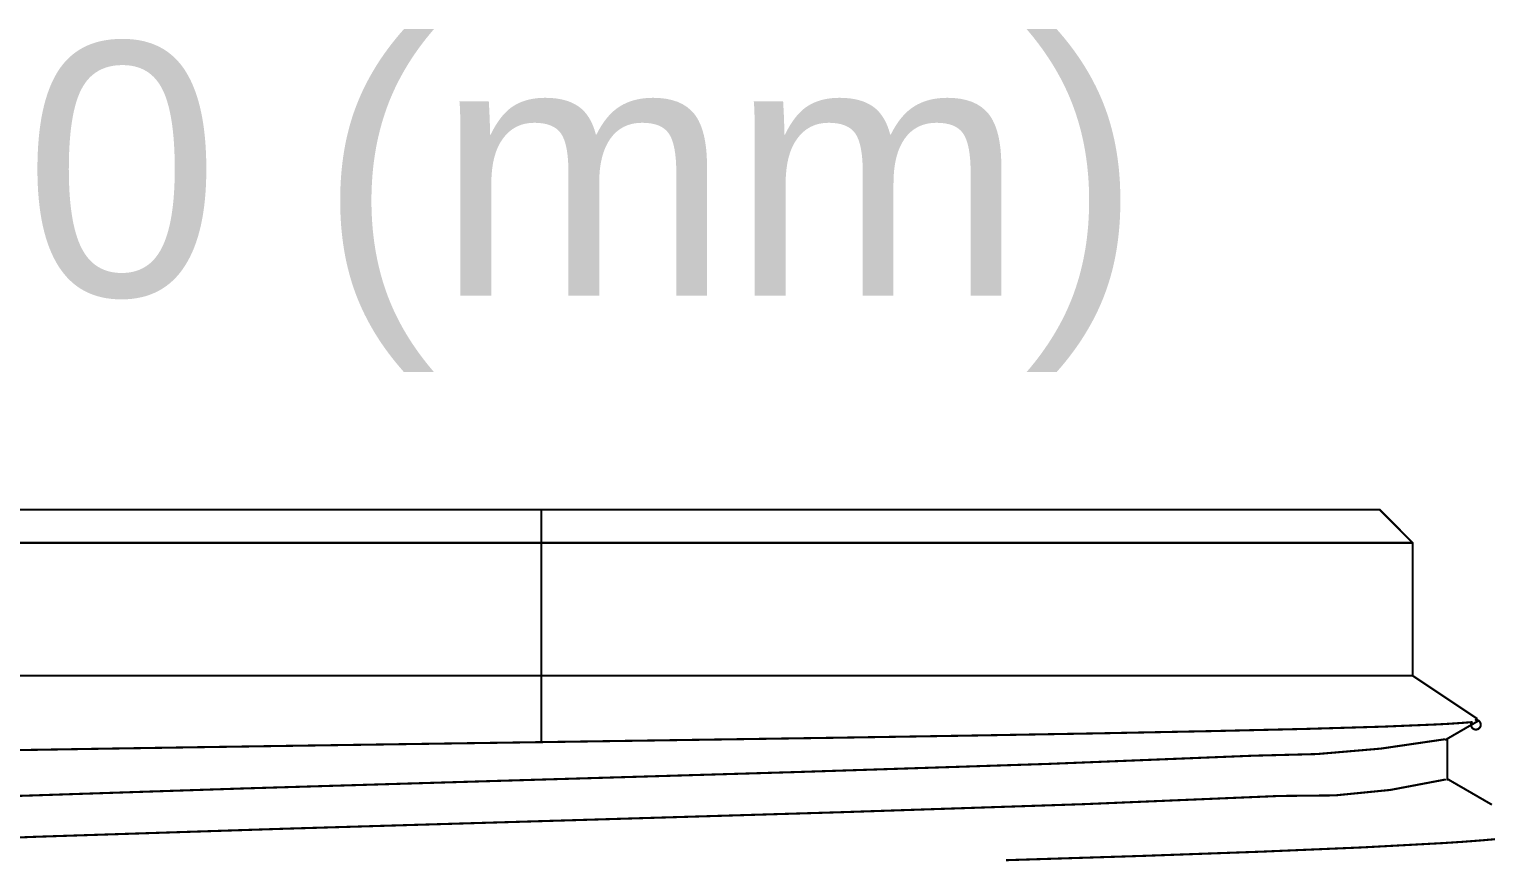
# Model space of a CAD drawing. Header units: inches. Extents: x -6 to 430, y 0 to 90.
# Drawn here: x 19.41 to 28.19, y 61.4 to 66.39 of the extents above; entities that cross this region are included whole.
import ezdxf

# ---------------------------------------------------------------- set-up
doc = ezdxf.new("R2010")
doc.units = ezdxf.units.IN
doc.layers.add('Mechanical 1', color=6, linetype='Continuous')
doc.styles.add('Arial', font='', dxfattribs={"height": 0.2})
doc.styles.get('Arial').set_extended_font_data('Arial')

msp = doc.modelspace()

# ---------------------------------------------------------------- linework, layer by layer
at = {"layer": 'Mechanical 1', "const_width": 0.0127}
for points in [[(17.45, 63.5), (27.55, 63.5)], [(22.5, 62.1005), (22.5, 63.5)], [(27.55, 63.5), (27.75, 63.3)], [(17.25, 63.3), (27.75, 63.3)], [(27.75, 62.5), (27.75, 63.3)], [(17.25, 62.5), (27.75, 62.5)], [(27.75, 62.5), (28.1356, 62.243)], [(27.9489, 62.1153), (28.1469, 62.2297)], [(24.2714, 62.1269), (25.0991, 62.1402)], [(25.0991, 62.1402), (25.8609, 62.1535)], [(25.8609, 62.1535), (26.5379, 62.1669)], [(26.5379, 62.1669), (27.1131, 62.1803)], [(27.1131, 62.1803), (27.5729, 62.1938)], [(27.5729, 62.1938), (27.8999, 62.2073)], [(19.1898, 62.0499), (19.798, 62.06)], [(19.798, 62.06), (20.4422, 62.0701)], [(20.4422, 62.0701), (21.1136, 62.0802)], [(21.1136, 62.0802), (21.8027, 62.0903)], [(21.8027, 62.0903), (22.5, 62.1005)], [(22.5, 62.1005), (24.2714, 62.1269)], [(27.9587, 61.874), (27.9587, 62.121)], [(24.0335, 61.9203), (25.5552, 61.9695)], [(25.5552, 61.9695), (26.787, 62.0188)], [(20.7119, 61.8219), (22.3664, 61.8711)], [(22.3664, 61.8711), (24.0335, 61.9203)], [(27.9587, 61.879), (28.0124, 61.8479)], [(19.2271, 61.7727), (20.7119, 61.8219)], [(28.0124, 61.8479), (28.0661, 61.8169)], [(28.0661, 61.8169), (28.1198, 61.7859)], [(28.1198, 61.7859), (28.1735, 61.7548)], [(24.2892, 61.6781), (25.7735, 61.7273)], [(25.7735, 61.7273), (26.9473, 61.7765)], [(28.1735, 61.7548), (28.2271, 61.7238)], [(20.9684, 61.5797), (22.6352, 61.6289)], [(22.6352, 61.6289), (24.2892, 61.6781)], [(18.2149, 61.4813), (19.4469, 61.5305)], [(19.4469, 61.5305), (20.9684, 61.5797)], [(26.1176, 61.4155), (26.8415, 61.4413)], [(26.8415, 61.4413), (27.4519, 61.467)], [(27.4519, 61.467), (27.9329, 61.4928)], [(25.2993, 61.3898), (26.1176, 61.4155)]]:
    msp.add_lwpolyline(points, dxfattribs=at)
at = {"layer": 'Mechanical 1', "const_width": 0.00635}
for points in [[(22.4968, 63.5, 1), (22.5032, 63.5, 1)], [(27.5468, 63.5, 1), (27.5532, 63.5, 1)], [(27.5468, 63.5, 1), (27.5532, 63.5, 1)], [(27.7468, 63.3, 1), (27.7532, 63.3, 1)], [(27.7468, 63.3, 1), (27.7532, 63.3, 1)], [(27.7468, 63.3, 1), (27.7532, 63.3, 1)], [(27.7468, 62.5, 1), (27.7532, 62.5, 1)], [(27.7468, 62.5, 1), (27.7532, 62.5, 1)], [(27.7468, 62.5, 1), (27.7532, 62.5, 1)], [(28.1028, 62.2209, 1), (28.1091, 62.2209, 1)], [(28.1028, 62.2209, 1), (28.1091, 62.2209, 1)], [(28.1267, 62.2345, 1), (28.1331, 62.2345, 1)], [(28.1324, 62.243, 1), (28.1387, 62.243, 1)], [(28.1437, 62.2297, 1), (28.15, 62.2297, 1)], [(25.0959, 62.1402, 1), (25.1023, 62.1402, 1)], [(25.0959, 62.1402, 1), (25.1023, 62.1402, 1)], [(25.8578, 62.1535, 1), (25.8641, 62.1535, 1)], [(25.8578, 62.1535, 1), (25.8641, 62.1535, 1)], [(26.5347, 62.1669, 1), (26.5411, 62.1669, 1)], [(26.5347, 62.1669, 1), (26.5411, 62.1669, 1)], [(27.1099, 62.1803, 1), (27.1163, 62.1803, 1)], [(27.1099, 62.1803, 1), (27.1163, 62.1803, 1)], [(27.5698, 62.1938, 1), (27.5761, 62.1938, 1)], [(27.5698, 62.1938, 1), (27.5761, 62.1938, 1)], [(27.8967, 62.2073, 1), (27.903, 62.2073, 1)], [(27.8967, 62.2073, 1), (27.903, 62.2073, 1)], [(19.7948, 62.06, 1), (19.8011, 62.06, 1)], [(19.7948, 62.06, 1), (19.8011, 62.06, 1)], [(20.439, 62.0701, 1), (20.4454, 62.0701, 1)], [(20.439, 62.0701, 1), (20.4454, 62.0701, 1)], [(21.1105, 62.0802, 1), (21.1168, 62.0802, 1)], [(21.1105, 62.0802, 1), (21.1168, 62.0802, 1)], [(21.7995, 62.0903, 1), (21.8059, 62.0903, 1)], [(21.7995, 62.0903, 1), (21.8059, 62.0903, 1)], [(22.4968, 62.1005, 1), (22.5032, 62.1005, 1)], [(22.4968, 62.1005, 1), (22.5032, 62.1005, 1)], [(22.4968, 62.1005, 1), (22.5032, 62.1005, 1)], [(24.2683, 62.1269, 1), (24.2746, 62.1269, 1)], [(24.2683, 62.1269, 1), (24.2746, 62.1269, 1)], [(27.9369, 62.1172, 1), (27.9432, 62.1172, 1)], [(27.9458, 62.1153, 1), (27.9521, 62.1153, 1)], [(27.9555, 62.121, 1), (27.9619, 62.121, 1)], [(25.552, 61.9695, 1), (25.5584, 61.9695, 1)], [(25.552, 61.9695, 1), (25.5584, 61.9695, 1)], [(26.7838, 62.0188, 1), (26.7902, 62.0188, 1)], [(26.7838, 62.0188, 1), (26.7902, 62.0188, 1)], [(22.3632, 61.8711, 1), (22.3696, 61.8711, 1)], [(22.3632, 61.8711, 1), (22.3696, 61.8711, 1)], [(24.0303, 61.9203, 1), (24.0367, 61.9203, 1)], [(24.0303, 61.9203, 1), (24.0367, 61.9203, 1)], [(27.9411, 61.8749, 1), (27.9475, 61.8749, 1)], [(27.9555, 61.879, 1), (27.9619, 61.879, 1)], [(27.9555, 61.874, 1), (27.9619, 61.874, 1)], [(20.7087, 61.8219, 1), (20.7151, 61.8219, 1)], [(20.7087, 61.8219, 1), (20.7151, 61.8219, 1)], [(28.0092, 61.8479, 1), (28.0156, 61.8479, 1)], [(28.0092, 61.8479, 1), (28.0156, 61.8479, 1)], [(28.0629, 61.8169, 1), (28.0693, 61.8169, 1)], [(28.0629, 61.8169, 1), (28.0693, 61.8169, 1)], [(28.1166, 61.7859, 1), (28.1229, 61.7859, 1)], [(28.1166, 61.7859, 1), (28.1229, 61.7859, 1)], [(25.7703, 61.7273, 1), (25.7766, 61.7273, 1)], [(25.7703, 61.7273, 1), (25.7766, 61.7273, 1)], [(26.9442, 61.7765, 1), (26.9505, 61.7765, 1)], [(26.9442, 61.7765, 1), (26.9505, 61.7765, 1)], [(28.1703, 61.7548, 1), (28.1766, 61.7548, 1)], [(28.1703, 61.7548, 1), (28.1766, 61.7548, 1)], [(22.632, 61.6289, 1), (22.6384, 61.6289, 1)], [(22.632, 61.6289, 1), (22.6384, 61.6289, 1)], [(24.286, 61.6781, 1), (24.2923, 61.6781, 1)], [(24.286, 61.6781, 1), (24.2923, 61.6781, 1)], [(19.4437, 61.5305, 1), (19.4501, 61.5305, 1)], [(19.4437, 61.5305, 1), (19.4501, 61.5305, 1)], [(20.9653, 61.5797, 1), (20.9716, 61.5797, 1)], [(20.9653, 61.5797, 1), (20.9716, 61.5797, 1)], [(26.8383, 61.4413, 1), (26.8446, 61.4413, 1)], [(26.8383, 61.4413, 1), (26.8446, 61.4413, 1)], [(27.4487, 61.467, 1), (27.4551, 61.467, 1)], [(27.4487, 61.467, 1), (27.4551, 61.467, 1)], [(27.9297, 61.4928, 1), (27.9361, 61.4928, 1)], [(27.9297, 61.4928, 1), (27.9361, 61.4928, 1)], [(26.1144, 61.4155, 1), (26.1208, 61.4155, 1)], [(26.1144, 61.4155, 1), (26.1208, 61.4155, 1)]]:
    msp.add_lwpolyline(points, format="xyb", close=True, dxfattribs=at)
at = {"layer": 'Mechanical 1', "const_width": 0.0127}
for points in [[(28.1059, 62.2209, -0.009223), (27.8999, 62.2073)], [(28.1299, 62.2345, -3.987677), (28.1059, 62.2209)], [(27.94, 62.1172, -0.044622), (26.787, 62.0188)], [(27.9443, 61.8749, -0.066279), (26.9473, 61.7765)], [(28.2724, 61.5185, -0.008327), (27.9329, 61.4928)]]:
    msp.add_lwpolyline(points, format="xyb", dxfattribs=at)

# ---------------------------------------------------------------- texts
at = {"layer": 'Mechanical 1', "style": 'Arial'}
msp.add_text('45.00 (mm)', height=1.524, dxfattribs=at).set_placement((15.2378, 64.7874))

doc.saveas('drawing.dxf')
